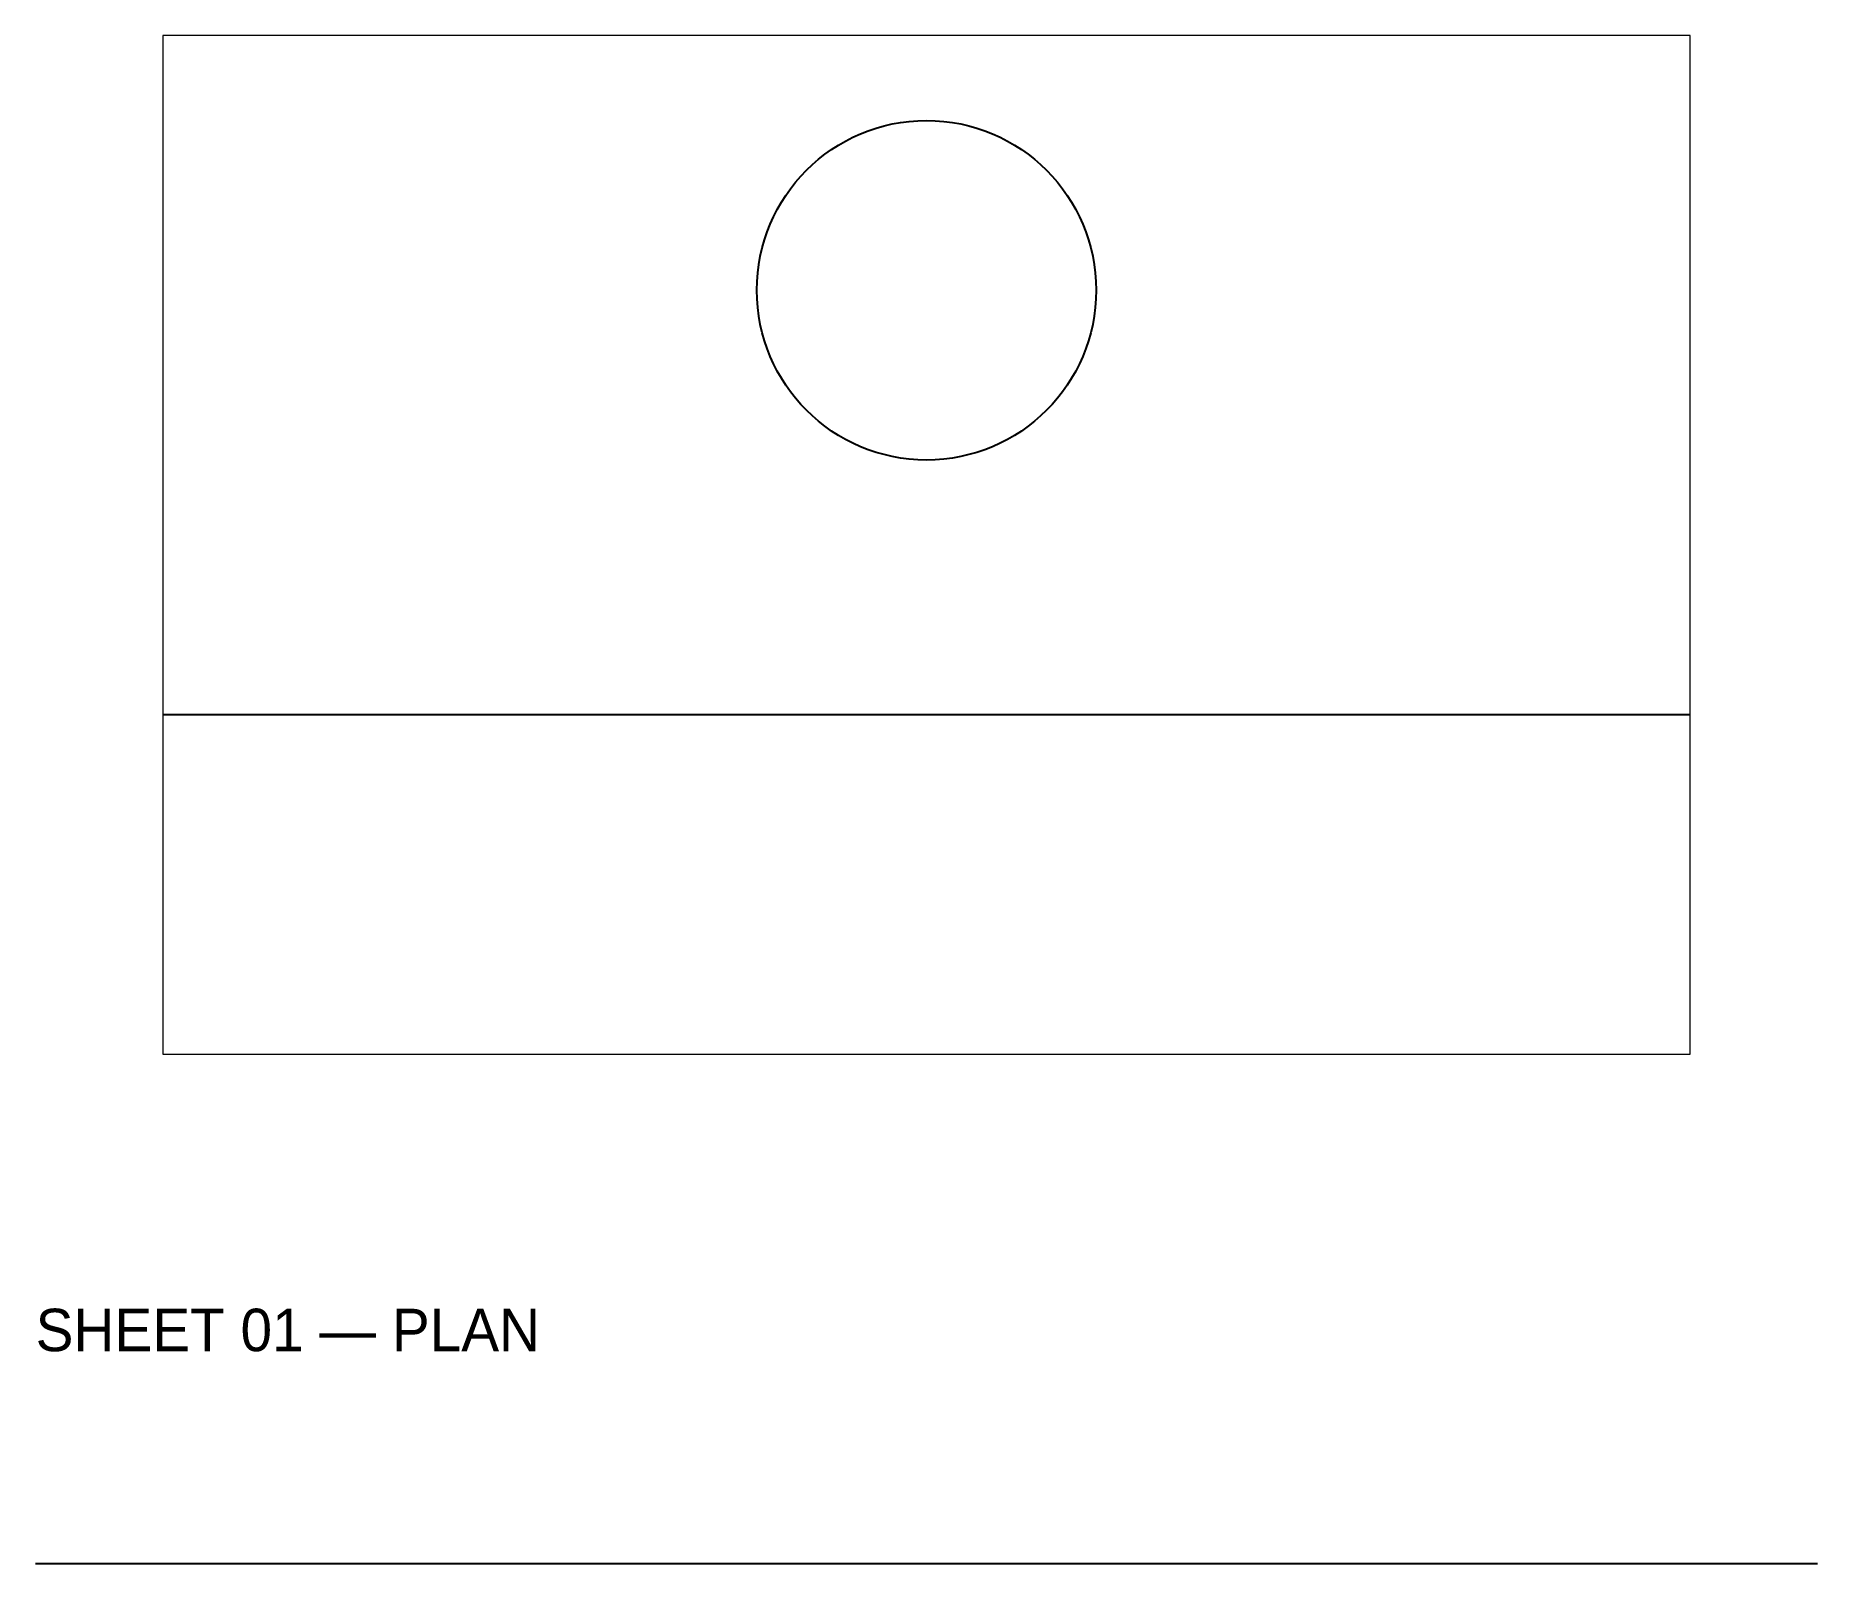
# Paper-space layout 'A4' of a CAD drawing. Header units: millimetres. Extents: x 0 to 210, y 0 to 180.
# The model-space entities are those that its viewports show. They can reach past a viewport. Long polylines and large blocks are cut down to what shows.
import ezdxf

# ---------------------------------------------------------------- set-up
doc = ezdxf.new("R2010")
doc.units = ezdxf.units.MM
doc.layers.add('PAPER', color=8, linetype='Continuous')

msp = doc.modelspace()

# ---------------------------------------------------------------- linework, layer by layer
msp.add_line((0, 0), (100, 0))
msp.add_circle((50, 25), 10)

psp = doc.layouts.new('A4')

# ---------------------------------------------------------------- linework, layer by layer
at = {"layer": 'PAPER'}
psp.add_line((0, 0), (210, 0), dxfattribs=at)

# ---------------------------------------------------------------- texts
psp.add_text('SHEET 01 — PLAN', height=5).set_placement((0, 25))

# ---------------------------------------------------------------- viewports
at = {"layer": 'VIEWPORTS'}
psp.add_viewport(center=(105, 120), size=(180, 120), view_center_point=(50, 10), view_height=60, dxfattribs=at)

doc.saveas('drawing.dxf')
